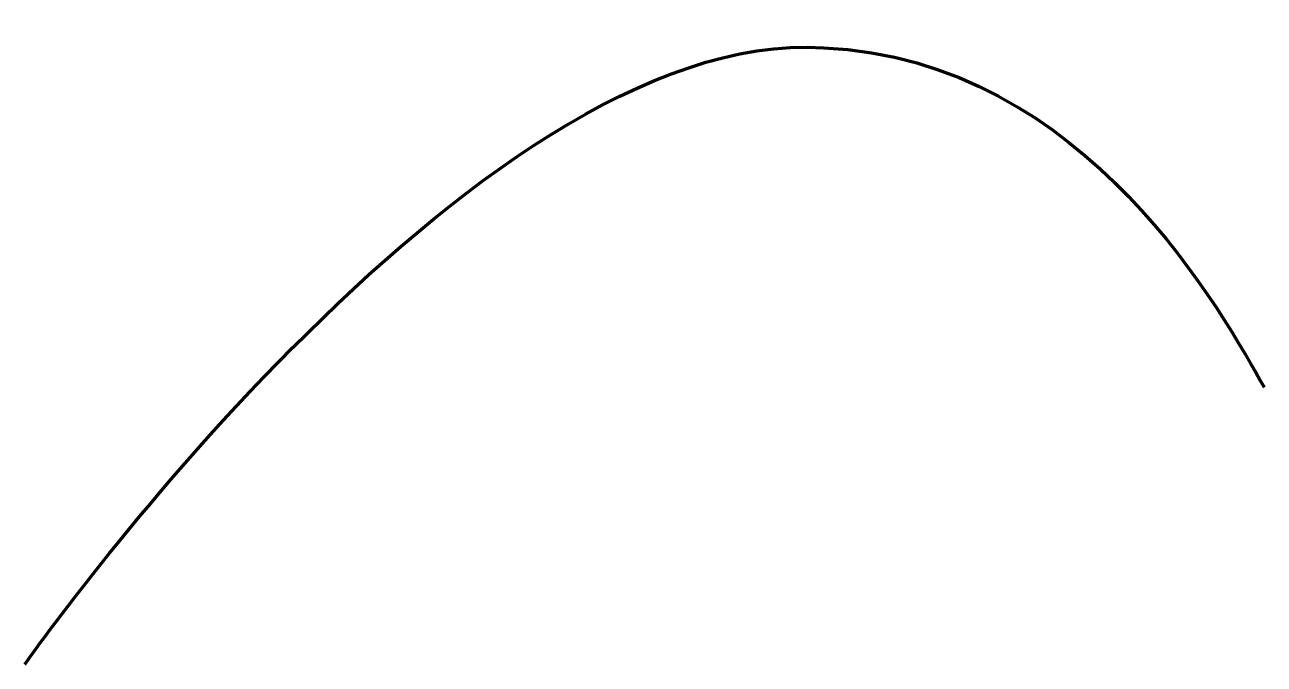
# Model space of a CAD drawing. Extents: x 684 to 1536, y -519 to -79.
import ezdxf

# ---------------------------------------------------------------- set-up
doc = ezdxf.new("R2010")
doc.units = 0
doc.header["$MEASUREMENT"] = 0
doc.layers.add('aguamenti_path', color=7, linetype='Continuous', lineweight=0)

msp = doc.modelspace()

# ---------------------------------------------------------------- linework, layer by layer
at = {"layer": 'aguamenti_path', "color": 7, "lineweight": 140}
msp.add_open_spline([(684.02, -518.77), (684.02, -518.77), (992.65, -79.1), (1233.18, -94.92), (1415.16, -102.84), (1509.31, -281.65), (1536.21, -328.33)], degree=3, knots=[0, 0, 0, 0, 1, 1, 1, 2, 2, 2, 2], dxfattribs=at)

doc.saveas('drawing.dxf')
